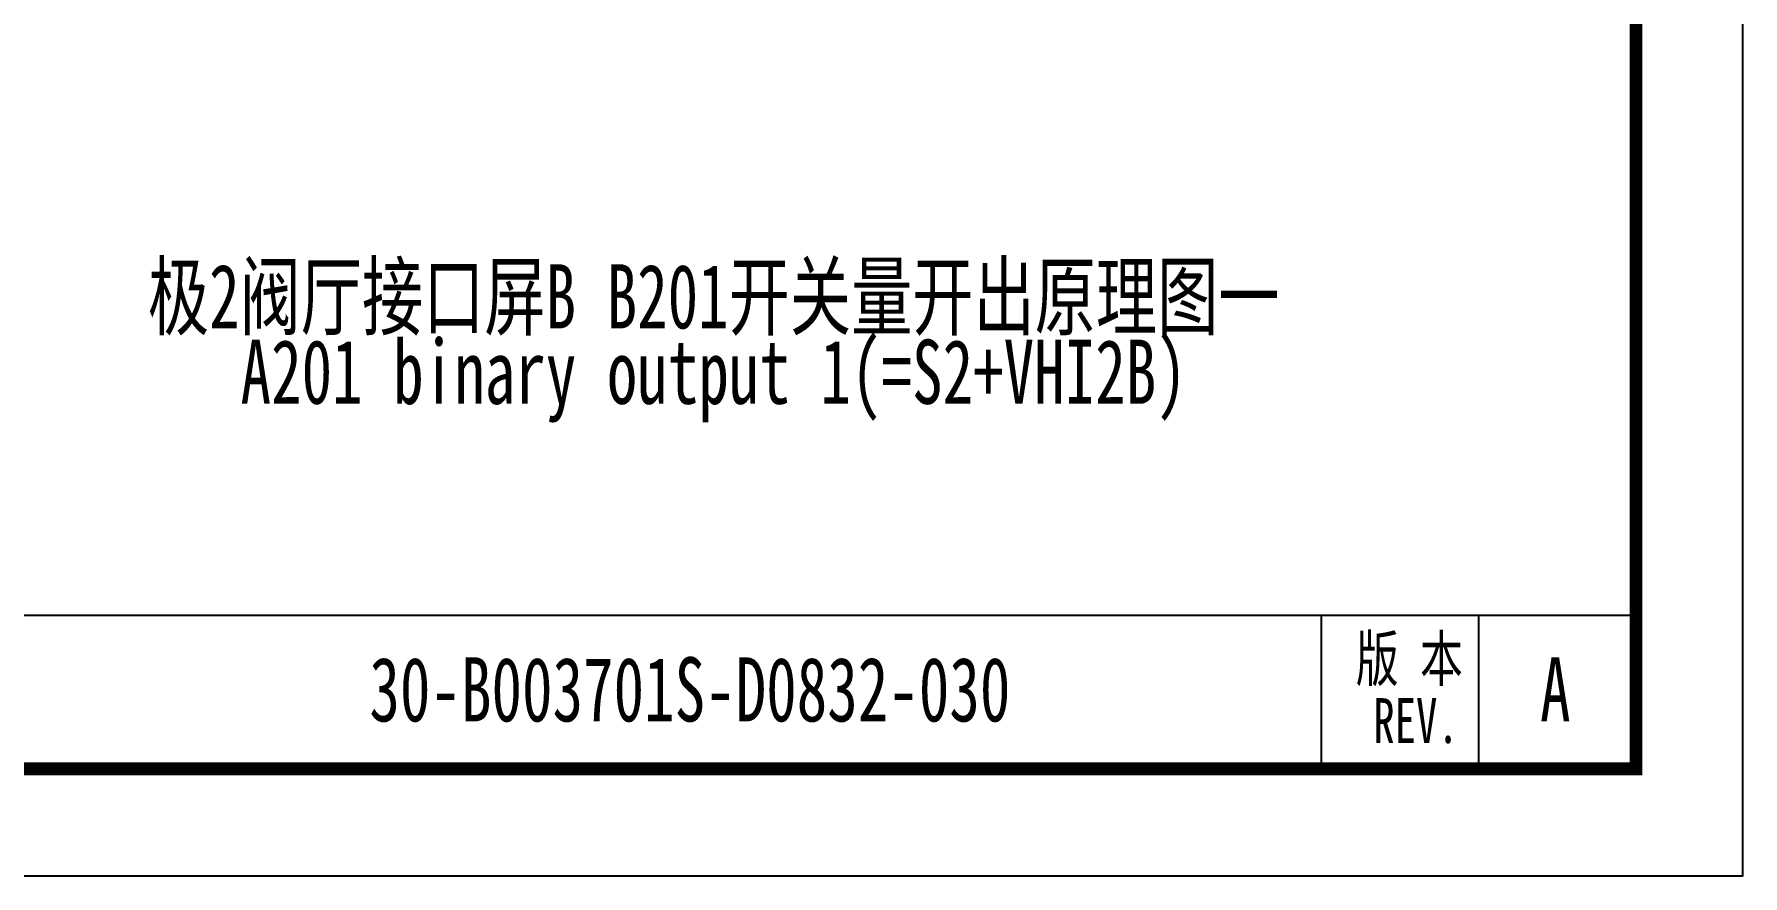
# Model space of a CAD drawing. Header units: millimetres. Extents: x 0 to 420, y 0 to 297.
# Drawn here: x 340 to 420, y 0 to 39.4 of the extents above; entities that cross this region are included whole.
import ezdxf
from ezdxf.enums import TextEntityAlignment as Align

# ---------------------------------------------------------------- set-up
doc = ezdxf.new("R2010")
doc.units = ezdxf.units.MM
doc.layers.add('GPDRAW', color=1, linetype='Continuous')
doc.layers.add('sign', color=7, linetype='Continuous')
doc.styles.add('ECL', font='SIMFANG_2312.TTF', dxfattribs={"width": 0.7, "height": 3})
doc.styles.add('LXL', font='SIMFANG_2312.TTF', dxfattribs={"width": 0.7, "height": 3})

# ---------------------------------------------------------------- blocks, each defined once
blk = doc.blocks.new('gpdraw')
at = {"color": 2}
for points in [[(1041.808, -82.7), (651.808, -82.7), (651.808, 204.3), (1041.808, 204.3)], [(912.308, -4.113), (1041.808, -4.113), (1041.808, -82.7), (912.308, -82.7)]]:
    blk.add_lwpolyline(points, close=True, dxfattribs=at)
blk = doc.blocks.new('XXDAFRAM-CH-HENG-A3')
at = {"color": 1}
blk.add_lwpolyline([(0, 0), (420, 0), (420, 297), (0, 297)], close=True, dxfattribs=at)
at = {"color": 1, "const_width": 0.6}
blk.add_lwpolyline([(25, 5), (415, 5), (415, 292), (25, 292)], close=True, dxfattribs=at)
blk.add_point((415, 5))
at = {"layer": 'GPDRAW'}
for p, q in [((415, 83.587), (415, 5)), ((400.268, 12.194), (400.268, 4.98)), ((407.634, 12.194), (407.634, 5)), ((415, 5), (285.5, 5))]:
    blk.add_line(p, q, dxfattribs=at)
blk.add_lwpolyline([(352, 5), (362.5, 5)], dxfattribs=at)
at = {"layer": 'sign', "color": 1, "linetype": 'Continuous'}
blk.add_line((285.5, 12.194), (415, 12.194), dxfattribs=at)
at = {"linetype": 'Continuous', "style": 'ECL', "width": 0.7}
for tag, height, p in [('DESIGNSTATUS', 2.8, (407.013, 52.286)), ('ENDESIGNSTATUS', 2.8, (407.013, 47.375)), ('V', 2.8, (378.308, 42.422)), ('O', 2.8, (382.625, 42.422)), ('N', 2.8, (386.942, 42.422)), ('L', 2.8, (391.258, 42.422)), ('D', 2.8, (399.892, 42.422)), ('W', 2.8, (404.208, 42.422)), ('G', 2.8, (408.525, 42.422)), ('VEREN40', 2.8, (412.842, 42.422)), ('DWGNAME1', 3, (372.022, 30.89)), ('DWGENAME1', 3, (371.833, 27.226)), ('DWGNAME', 3, (371.833, 27.145)), ('DWGNAME2', 3, (371.833, 23.322)), ('DWGENAME', 3, (371.833, 23.303)), ('DWGENAME2', 3, (372.057, 19.642)), ('DWGNO', 3, (370.72, 8.719)), ('VEREN40', 3, (411.224, 8.719))]:
    blk.add_attdef(tag, text='', height=height, dxfattribs=at).set_placement(p, align=Align.MIDDLE)
at = {"style": 'ECL', "width": 0.7, "flags": 1}
for p in [(321.472, 31.794), (321.472, 26.194), (321.472, 20.594), (321.472, 14.994)]:
    blk.add_attdef('DATE', text='', height=3, dxfattribs=at).set_placement(p, align=Align.MIDDLE)
for tag, p in [('SJ1', (299.889, 28.994)), ('JH', (299.889, 23.394)), ('SH1', (299.889, 17.794)), ('PZ', (299.889, 12.194)), ('BL', (299.889, 5))]:
    blk.add_attdef(tag, p, '', height=3, dxfattribs=at)
at = {"layer": 'GPDRAW', "style": 'LXL', "width": 0.7}
for s, p in [('版 本', (401.887, 9.108)), ('REV.', (402.704, 6.208))]:
    blk.add_text(s, height=2.1, dxfattribs=at).set_placement(p)

msp = doc.modelspace()

# ---------------------------------------------------------------- block references
ref = msp.add_blockref('XXDAFRAM-CH-HENG-A3', (0, 0))
ref.add_attrib('DWGNAME', '极2阀厅接口屏B B201开关量开出原理图一', dxfattribs={"linetype": 'Continuous', "height": 3, "style": 'ECL', "width": 0.7}).set_placement((371.833, 27.145), align=Align.MIDDLE)
ref.add_attrib('DWGENAME', 'A201 binary output 1(=S2+VHI2B)', dxfattribs={"linetype": 'Continuous', "height": 3, "style": 'ECL', "width": 0.7}).set_placement((371.833, 23.303), align=Align.MIDDLE)
ref.add_attrib('DWGNO', '30-B003701S-D0832-030', dxfattribs={"linetype": 'Continuous', "height": 3, "style": 'ECL', "width": 0.7}).set_placement((370.72, 8.719), align=Align.MIDDLE)
ref.add_attrib('VEREN40', 'A', dxfattribs={"linetype": 'Continuous', "height": 3, "style": 'ECL', "width": 0.7}).set_placement((411.224, 8.719), align=Align.MIDDLE)
msp.add_blockref('gpdraw', (-626.808, 87.7))

doc.saveas('drawing.dxf')
